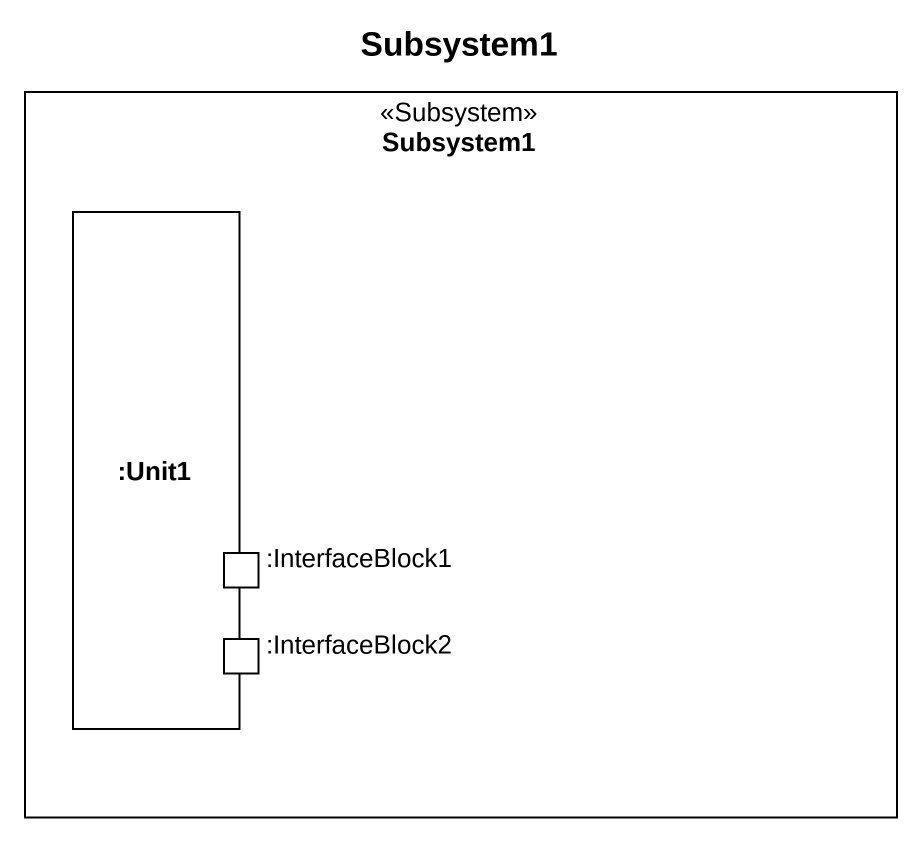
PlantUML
@startuml
title Subsystem1
rectangle Subsystem1 <<Subsystem>> {
  rectangle ":Unit1" as Unit1 {
    port ":InterfaceBlock1" as InterfaceBlock1
    port ":InterfaceBlock2" as InterfaceBlock2
  }
}
@enduml
